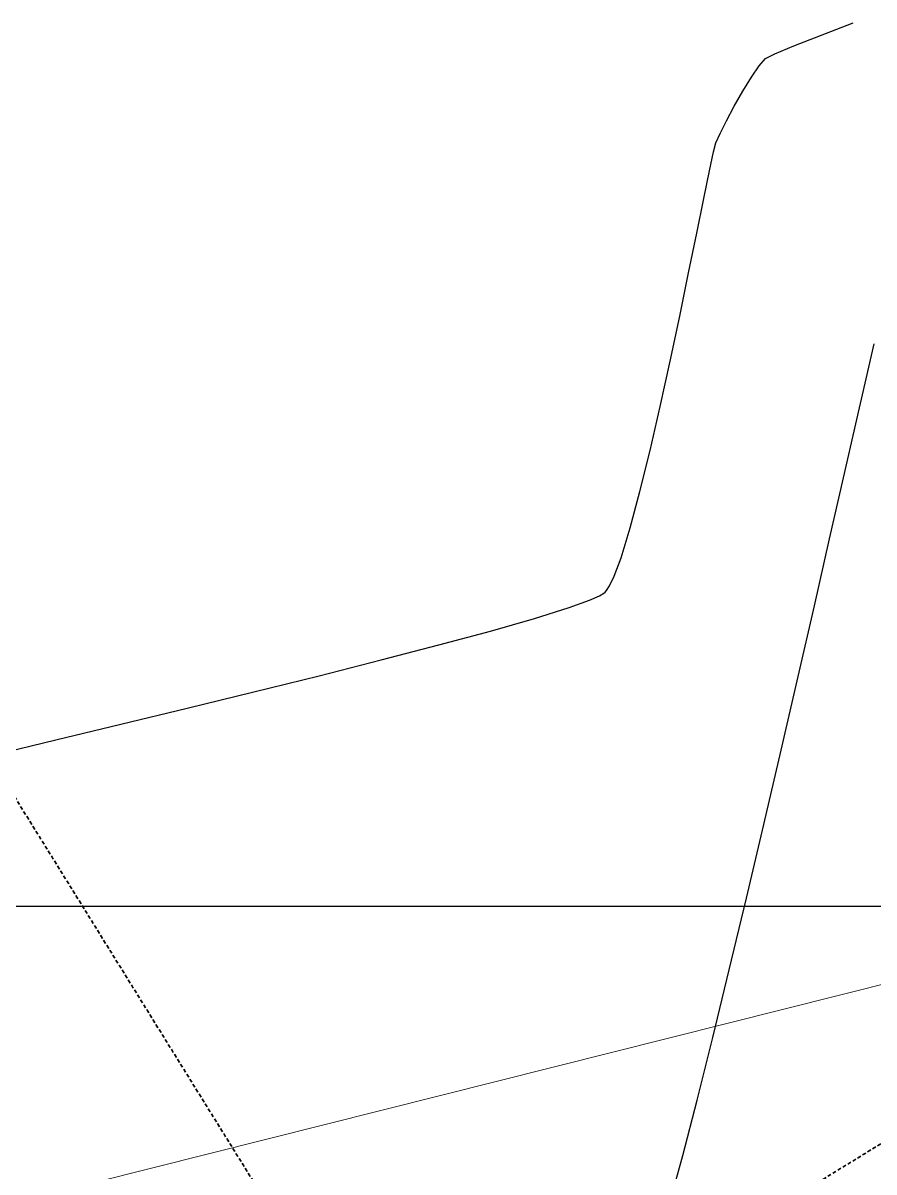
# Model space of a CAD drawing. Header units: millimetres. Extents: x 736950 to 738835, y 8500595 to 8502131.
# Drawn here: x 737730.9 to 737771, y 8501187.5 to 8501241.6 of the extents above; entities that cross this region are included whole.
import ezdxf

# ---------------------------------------------------------------- set-up
doc = ezdxf.new("R2010")
doc.units = ezdxf.units.MM
doc.linetypes.add('DASHED', pattern=[0.75, 0.5, -0.25])
for name, color, linetype, lineweight in [('CONT-MJR', 80, 'Continuous', 30), ('COTAS', 40, 'Continuous', 5), ('PERIMETRO', 7, 'Continuous', 35), ('pista', 251, 'Continuous', 5), ('saiwite', 5, 'Continuous', 5)]:
    doc.layers.add(name, color=color, linetype=linetype, lineweight=lineweight)
doc.layers.add('Cuadricula Coordenadas', color=5, linetype='Continuous')
doc.styles.add('COTAS', font='arial.ttf')
doc.dimstyles.new('Copy of GenDist', dxfattribs={"dimtxt": 0.5, "dimasz": 2, "dimexe": 0.18, "dimexo": 0.0625, "dimgap": 1, "dimtad": 2, "dimzin": 1, "dimdsep": 46, "dimtxsty": 'COTAS', "dimcen": 0.09, "dimse1": 1, "dimse2": 1, "dimsd1": 1, "dimsd2": 1, "dimadec": 0, "dimazin": 0, "dimtfac": 1, "dimtofl": 0, "dimtmove": 0, "dimatfit": 3, "dimfxl": 1, "dimtolj": 1, "dimtzin": 0, "dimarcsym": 0})

# ---------------------------------------------------------------- blocks, each defined once
blk = doc.blocks.new('*D150')
at = {"layer": 'Defpoints', "color": 0, "transparency": 16777216}
for p in [(737683.200969866, 8501281.32955186), (737744.6024409896, 8501182.423775388), (737745.23154967, 8501182.814330924)]:
    blk.add_point(p, dxfattribs=at)
at = {"layer": 'COTAS', "color": 0, "transparency": 16777216, "insert": (737715.597299505, 8501232.929301543), "char_height": 0.5, "attachment_point": 5, "rotation": 301.8323302588892, "style": 'COTAS'}
blk.add_mtext('\\A1;116.42', dxfattribs=at)
blk = doc.blocks.new('*D153')
at = {"layer": 'Defpoints', "color": 0, "transparency": 16777216}
for p in [(737817.6538110226, 8501218.191797148), (737818.0712830899, 8501217.512164854), (737760.1534312088, 8501181.935448542)]:
    blk.add_point(p, dxfattribs=at)
at = {"layer": 'COTAS', "color": 0, "transparency": 16777216, "insert": (737788.037864076, 8501201.47304994), "char_height": 0.5, "attachment_point": 5, "rotation": 31.560811543288352, "style": 'COTAS'}
blk.add_mtext('\\A1;67.97', dxfattribs=at)

msp = doc.modelspace()

# ---------------------------------------------------------------- hatches: boundary and pattern name
at = {"layer": 'pista'}
h = msp.add_hatch(dxfattribs=at)
h.set_pattern_fill('HONEY', color=256, scale=3, angle=9.94991650582834, style=0)
h.set_pattern_definition([(9.94991650582834, (1479841.21072825, -18.49207214638591), (0.4979252195647159, 0.4170677100899267), [0.375, -0.75]), (129.9499165058283, (1479841.21072825, -18.49207214638591), (-0.6101538418184378, 0.222682034283025), [0.3749999999999999, -0.7499999999999998]), (69.94991650582834, (1479841.21072825, -18.49207214638591), (-0.112228622253722, 0.6397497443729518), [-0.75, 0.375])])
h.paths.add_polyline_path([(737744.7999806425, 8501250.923935566), (737743.4751223363, 8501250.754223157), (737756.465848178, 8501242.026572531), (737763.5739612179, 8501242.006896213), (737770.002546867, 8501243.455222024), (737769.8468594846, 8501244.342704736), (737763.4750639071, 8501242.907173423), (737756.7405500773, 8501242.925815564)])
h.paths.add_polyline_path([(737794.2809870465, 8501256.017245878), (737809.7820272583, 8501263.709828075), (737823.391616501, 8501273.483615467), (737837.0791595323, 8501280.557800073), (737851.5530432165, 8501285.77819753), (737870.8510758049, 8501293.050216693, -0.9976846880626209), (737871.0089264096, 8501292.63424804), (737865.2748787645, 8501289.581801567, 0.7845063948290762), (737866.1540430214, 8501286.121818589), (737883.2588851704, 8501291.348365877), (737897.4188924351, 8501296.516943583), (737903.2981396064, 8501301.44146652, -0.5512150924587264), (737904.1219025984, 8501301.177325813), (737906.855912117, 8501297.98174819, 0.5618964424650519), (737910.2738656431, 8501298.536066804), (737914.22079628, 8501308.558674501), (737925.6412323939, 8501300.72656757, 0.340189525830376), (737928.7023693406, 8501300.894137181), (737936.9171069289, 8501306.117412793, -0.358727273887905), (737938.1716059428, 8501305.962964654), (737943.1732157968, 8501301.051021611, 0.3417074120720416), (737946.0555081918, 8501300.709858142), (737955.8779356404, 8501307.072689936), (737971.8320576148, 8501314.464803053), (737988.5677626224, 8501323.411181662), (738023.1375471824, 8501336.282937778), (738044.4246208373, 8501357.728329657), (738061.4456776979, 8501362.208386911), (738078.9085143938, 8501363.070318012), (738112.0997810266, 8501372.051506756), (738118.6561313582, 8501373.365123207), (738128.3493353954, 8501376.976906104), (738155.2251721952, 8501366.826195797), (738176.6167526407, 8501363.543890122), (738193.8053773039, 8501353.328603027), (738204.7313956148, 8501340.877429372), (738207.705198212, 8501335.751671141), (738214.35685511, 8501331.742925933), (738229.9282901662, 8501313.374534177), (738233.5603594936, 8501308.186787868), (738234.53883727, 8501308.358438132), (738230.6417003467, 8501313.924784988), (738214.9478837823, 8501332.43754055), (738208.3676942562, 8501336.403214611), (738205.4657963786, 8501341.405035153), (738194.387784551, 8501354.029418997), (738176.9261677533, 8501364.406946706), (738155.4549153853, 8501367.70147717), (738128.3514754312, 8501377.93815071), (738118.4090486554, 8501374.233504975), (738111.8936108743, 8501372.928085677), (738078.7671659255, 8501363.964436961), (738061.3074614278, 8501363.102660457), (738043.958527311, 8501358.536303693), (738022.6381405202, 8501337.057350922), (737988.196920163, 8501324.233464561), (737971.4304040315, 8501315.270615296), (737955.4419368334, 8501307.862588815), (737945.5806043665, 8501301.47455489, -0.3391433520832071), (737943.8038299843, 8501301.693147572), (737938.8116631231, 8501306.59581691, 0.3560082385246841), (737936.4342009705, 8501306.876887502), (737928.158540546, 8501301.61487459, -0.3502196171718997), (737926.1502499409, 8501301.468794718), (737914.5128481541, 8501309.44969617, 0.4302069892023044), (737913.4330382891, 8501309.014522241), (737909.4507249827, 8501298.90206584, -0.5704007069138802), (737907.5397775185, 8501298.566836312), (737904.9064502402, 8501301.644734057, 0.4931454261128044), (737902.7202336333, 8501302.131411942), (737896.9620044216, 8501297.308254998), (737882.9728831241, 8501292.20205278), (737866.0373022418, 8501287.027224885, -0.7384715771871906), (737865.6977918843, 8501288.787355538), (737871.5108758068, 8501291.881875956, 0.9119586051647783), (737870.5337161538, 8501293.892406015), (737851.2416702455, 8501286.62264278), (737836.7183275839, 8501281.384406622), (737822.9200107896, 8501274.252970394), (737809.3164408724, 8501264.483505804), (737793.8201376351, 8501256.79327439), (737778.9884914039, 8501246.402265295), (737769.846859484, 8501244.34270474), (737770.0025468671, 8501243.455222024), (737779.3594973255, 8501245.563292695)])
h.paths.add_polyline_path([(738260.5182952256, 8501271.251537092), (738234.538837269, 8501308.358438132), (738233.56035949, 8501308.186787868), (738259.6897886079, 8501270.86568047), (738269.3749442189, 8501234.589470252), (738274.5057655985, 8501215.583008338), (738279.7983711922, 8501189.602392923), (738280.7089290785, 8501189.641305126), (738275.382018582, 8501215.790318219), (738270.2441657205, 8501234.822827347)])

# ---------------------------------------------------------------- linework, layer by layer
at = {"layer": 'CONT-MJR', "extrusion": (0.3558301311693327, -0.9345506501800828, 0), "elevation": -7682320.0782874}
msp.add_lwpolyline([(3714479.730253826, 3635), (3714481.36687177, 3635)], dxfattribs=at)
at = {"layer": 'CONT-MJR'}
for points, elevation in [([(737767.2198460757, 8501240.536955656), (737768.4858476474, 8501241.033697043)], 3635), ([(737765.8907896515, 8501239.935067654), (737766.3204563821, 8501240.15951711)], 3635), ([(737763.2430032359, 8501234.64439903), (737763.4382224218, 8501235.547706643)], 3635), ([(737770.6263691089, 8501224.85230181), (737771.0010391944, 8501226.48831868)], 3630), ([(737759.9701479331, 8501219.532617744), (737760.4433795532, 8501221.463139381)], 3635), ([(737768.1911681814, 8501214.152285023), (737768.9100653921, 8501217.302274272)], 3630), ([(737757.5863275499, 8501214.410530467), (737758.0679582104, 8501214.625374975)], 3635), ([(737758.2692070811, 8501214.746067373), (737758.3321469158, 8501214.799302967)], 3635), ([(737758.3321469158, 8501214.799302967), (737758.3977000873, 8501214.875161637)], 3635), ([(737752.9219683612, 8501212.959319027), (737754.9927654727, 8501213.551946111)], 3635), ([(737741.7761293214, 8501210.092853388), (737744.8475592285, 8501210.854744641)], 3635), ([(737735.4966115388, 8501208.56587745), (737738.6350755175, 8501209.325044535)], 3635), ([(737729.5163079372, 8501207.131706117), (737732.4329511046, 8501207.829911523)], 3635)]:
    msp.add_lwpolyline(points, dxfattribs=dict(at, elevation=elevation))
at = {"layer": 'CONT-MJR', "extrusion": (0.386966548391226, -0.9220937535989391, 0), "elevation": -7553449.562388875}
msp.add_lwpolyline([(3969985.277281716, 3635), (3969986.252659426, 3635)], dxfattribs=at)
at = {"layer": 'CONT-MJR', "extrusion": (0.7491642729397834, -0.6623842481147976, 0), "elevation": -5078379.575260075}
msp.add_lwpolyline([(6857509.288676881, 3635), (6857509.739897057, 3635)], dxfattribs=at)
at = {"layer": 'CONT-MJR', "extrusion": (0.8234858112165424, -0.567336865297006, 0), "elevation": -4215527.127177134}
msp.add_lwpolyline([(7419211.153586405, 3635.000000000003), (7419211.804143496, 3635.000000000003)], dxfattribs=at)
at = {"layer": 'CONT-MJR', "extrusion": (0.8528714068335994, -0.522121023715457, 0), "elevation": -3809456.778036067}
msp.add_lwpolyline([(7635665.677129237, 3635.000000000009), (7635666.451446284, 3635.000000000009)], dxfattribs=at)
at = {"layer": 'CONT-MJR', "extrusion": (0.8694996715280698, -0.4939335190211115, 0), "elevation": -3557560.332017712}
msp.add_lwpolyline([(7756229.951293361, 3635), (7756230.770204586, 3635)], dxfattribs=at)
at = {"layer": 'CONT-MJR', "extrusion": (0.8816488743918888, -0.4719059888192939, 0), "elevation": -3361335.812541334}
msp.add_lwpolyline([(7843261.301266535, 3635), (7843262.084656694, 3635)], dxfattribs=at)
at = {"layer": 'CONT-MJR', "extrusion": (0.8933824865674023, -0.4492969315437683, 0), "elevation": -3160474.221162764}
msp.add_lwpolyline([(7926330.70222983, 3635.000000000013), (7926331.369680673, 3635.000000000013)], dxfattribs=at)
at = {"layer": 'CONT-MJR', "extrusion": (0.9102613111371992, -0.4140342322161142, 0), "elevation": -2848245.093192066}
msp.add_lwpolyline([(8043805.567821137, 3635.00000000001), (8043806.038987572, 3635.00000000001)], dxfattribs=at)
at = {"layer": 'CONT-MJR', "extrusion": (0.9674918508315237, -0.2529021917156766, 0), "elevation": -1436200.987984591}
msp.add_lwpolyline([(8411458.104899587, 3635.00000000001), (8411458.544504335, 3635.00000000001)], dxfattribs=at)
at = {"layer": 'CONT-MJR', "extrusion": (0.979469395783844, -0.2015929133745325, 0), "elevation": -991172.141388999}
msp.add_lwpolyline([(8475425.671164745, 3635.000000000003), (8475427.002103867, 3635.000000000003)], dxfattribs=at)
at = {"layer": 'CONT-MJR', "extrusion": (0.9799738652266803, -0.1991261496455965, 0), "elevation": -969829.4284559406}
msp.add_lwpolyline([(8477892.737198777, 3635.000000000013), (8477894.396665065, 3635.000000000013)], dxfattribs=at)
at = {"layer": 'CONT-MJR', "extrusion": (0.9798292591090587, -0.1998364906462112, 0), "elevation": -975974.8868902235}
msp.add_lwpolyline([(8477185.56045474, 3635), (8477187.47014047, 3635)], dxfattribs=at)
at = {"layer": 'CONT-MJR', "extrusion": (0.9792496546453949, -0.2026576272358748, 0), "elevation": -1000385.62775908}
msp.add_lwpolyline([(8474337.456199171, 3635), (8474339.537804445, 3635)], dxfattribs=at)
at = {"layer": 'CONT-MJR', "extrusion": (0.9782583300950903, -0.2073900662991493, 0), "elevation": -1041348.531734172}
msp.add_lwpolyline([(8469399.218059728, 3635.000000000013), (8469401.393323045, 3635.000000000013)], dxfattribs=at)
at = {"layer": 'CONT-MJR', "extrusion": (0.9767703144977204, -0.2142889467891998, 0), "elevation": -1101095.272153707}
msp.add_lwpolyline([(8461836.798582349, 3635.00000000001), (8461838.989312926, 3635.00000000001)], dxfattribs=at)
at = {"layer": 'CONT-MJR', "extrusion": (0.9750958855149698, -0.2217837100685643, 0), "elevation": -1166036.085644258}
msp.add_lwpolyline([(8453132.701903692, 3630.00000000001), (8453134.882012857, 3630.00000000001)], dxfattribs=at)
at = {"layer": 'CONT-MJR', "extrusion": (0.9745765786806143, -0.224054663614013, 0), "elevation": -1185734.266437185}
msp.add_lwpolyline([(8450389.996121721, 3635.00000000001), (8450392.124250697, 3635.00000000001)], dxfattribs=at)
at = {"layer": 'CONT-MJR', "extrusion": (0.9751683775025842, -0.2214647500596368, 0), "elevation": -1163271.053143464}
msp.add_lwpolyline([(8453511.047140222, 3630), (8453513.653264932, 3630)], dxfattribs=at)
at = {"layer": 'CONT-MJR', "extrusion": (0.975100384711022, -0.2217639279423441, 0), "elevation": -1165864.593211167}
msp.add_lwpolyline([(8453150.793369493, 3630.00000000001), (8453153.749784758, 3630.00000000001)], dxfattribs=at)
at = {"layer": 'CONT-MJR', "extrusion": (0.9658299101821127, -0.2591767439366665, 0), "elevation": -1490767.752250723}
msp.add_lwpolyline([(8401940.554690413, 3635.000000000013), (8401942.324496385, 3635.000000000013)], dxfattribs=at)
at = {"layer": 'CONT-MJR', "extrusion": (0.9559286108463918, -0.2935992012340762, 0), "elevation": -1790705.337509464}
msp.add_lwpolyline([(8343161.472101859, 3635), (8343162.947582714, 3635)], dxfattribs=at)
at = {"layer": 'CONT-MJR', "extrusion": (0.9370491692137899, -0.349197443398067, 0), "elevation": -2277286.505775427}
msp.add_lwpolyline([(8223680.44211542, 3635), (8223681.360921214, 3635)], dxfattribs=at)
at = {"layer": 'CONT-MJR', "extrusion": (0.9019739432048803, -0.4317904651326147, 0), "elevation": -3005304.641776976}
msp.add_lwpolyline([(7986431.596340754, 3635.000000000006), (7986432.110368961, 3635.000000000006)], dxfattribs=at)
at = {"layer": 'CONT-MJR', "extrusion": (0.8397619618845151, -0.5429547378666755, 0), "elevation": -3996233.45464227}
msp.add_lwpolyline([(7539566.299399751, 3635.000000000003), (7539566.55311922, 3635.000000000003)], dxfattribs=at)
at = {"layer": 'CONT-MJR', "extrusion": (0.3399652572508223, -0.9404379957564359, 0), "elevation": -7744053.094110413}
msp.add_lwpolyline([(3583931.796016322, 3635), (3583932.809860375, 3635)], dxfattribs=at)
at = {"layer": 'CONT-MJR', "extrusion": (0.5143173802599421, -0.8575999255845059, 0), "elevation": -6911199.233321588}
msp.add_lwpolyline([(5005023.699330691, 3635), (5005023.933995904, 3635)], dxfattribs=at)
at = {"layer": 'CONT-MJR', "extrusion": (0.2990063414244475, -0.9542511240695327, 0), "elevation": -7891699.166645298}
msp.add_lwpolyline([(3245920.292969701, 3635), (3245922.011704498, 3635)], dxfattribs=at)
at = {"layer": 'CONT-MJR', "extrusion": (0.9746764501321131, -0.2236198058264578, 0), "elevation": -1181954.576434919}
msp.add_lwpolyline([(8450909.38158742, 3630.000000000013), (8450912.81141602, 3630.000000000013)], dxfattribs=at)
at = {"layer": 'CONT-MJR', "extrusion": (0.2609909179478351, -0.9653412561103698, 0), "elevation": -8014024.784287575}
msp.add_lwpolyline([(2930920.189820312, 3635.00000000001), (2930922.706314742, 3635.00000000001)], dxfattribs=at)
at = {"layer": 'CONT-MJR', "extrusion": (0.2517464402772628, -0.9677932267833489, 0), "elevation": -8041689.625494301}
msp.add_lwpolyline([(2854137.059178505, 3635), (2854139.865088772, 3635)], dxfattribs=at)
at = {"layer": 'CONT-MJR', "extrusion": (0.2453426719306214, -0.9694364204680694, 0), "elevation": -8060383.128564711}
msp.add_lwpolyline([(2800906.509985233, 3635), (2800909.531939253, 3635)], dxfattribs=at)
at = {"layer": 'CONT-MJR', "extrusion": (0.974329413076363, -0.2251270637090756, 0), "elevation": -1195024.126073772}
msp.add_lwpolyline([(8449067.599223519, 3630.000000000013), (8449071.1521835, 3630.000000000013)], dxfattribs=at)
at = {"layer": 'CONT-MJR', "extrusion": (0.2374518360200581, -0.971399313140947, 0), "elevation": -8082891.505814062}
msp.add_lwpolyline([(2735266.566012563, 3635.00000000001), (2735269.799547692, 3635.00000000001)], dxfattribs=at)
at = {"layer": 'CONT-MJR', "extrusion": (0.2335792379979687, -0.9723377703125022, 0), "elevation": -8093726.486764248}
msp.add_lwpolyline([(2703030.755915994, 3635), (2703033.90673511, 3635)], dxfattribs=at)
at = {"layer": 'CONT-MJR', "extrusion": (0.973876656936018, -0.227077645476444, 0), "elevation": -1211940.454495839}
msp.add_lwpolyline([(8446654.099138487, 3630), (8446657.699522538, 3630)], dxfattribs=at)
at = {"layer": 'CONT-MJR', "extrusion": (0.9732904605625458, -0.2295771752111865, 0), "elevation": -1233621.94191849}
msp.add_lwpolyline([(8443511.21973552, 3630.000000000013), (8443514.791847877, 3630.000000000013)], dxfattribs=at)
at = {"layer": 'CONT-MJR', "extrusion": (0.9725242577146178, -0.2328015639050382, 0), "elevation": -1261598.393891929}
msp.add_lwpolyline([(8439372.948724734, 3630), (8439376.416887179, 3630)], dxfattribs=at)
at = {"layer": 'CONT-MJR', "extrusion": (0.9714998548466443, -0.2370401485675989, 0), "elevation": -1298387.20481531}
msp.add_lwpolyline([(8433788.085518034, 3630.00000000001), (8433791.3740802, 3630.00000000001)], dxfattribs=at)
at = {"layer": 'CONT-MJR', "extrusion": (0.9700797576393092, -0.2427864572385763, 0), "elevation": -1348285.384187294}
msp.add_lwpolyline([(8425951.946810992, 3630.000000000011), (8425954.980169361, 3630.000000000011)], dxfattribs=at)
at = {"layer": 'CONT-MJR', "extrusion": (0.9680021363551287, -0.250941953471131, 0), "elevation": -1419149.605583044}
msp.add_lwpolyline([(8414303.809736153, 3630.000000000006), (8414306.512372509, 3630.000000000006)], dxfattribs=at)
at = {"layer": 'CONT-MJR', "extrusion": (0.9647051954525527, -0.2633322727408328, 0), "elevation": -1526914.399689476}
msp.add_lwpolyline([(8395414.704484804, 3630.00000000001), (8395417.001054078, 3630.00000000001)], dxfattribs=at)
at = {"layer": 'Cuadricula Coordenadas', "color": 8}
msp.add_line((736950.2264744169, 8501200), (738552.8979275209, 8501200), dxfattribs=at)
at = {"layer": 'PERIMETRO', "linetype": 'DASHED', "ltscale": 0.35}
msp.add_lwpolyline([(737683.200969866, 8501281.329551859), (737744.6024409891, 8501182.423775388), (737752.754863814, 8501178.840202238), (737760.1534312089, 8501181.935448542), (737818.0712830903, 8501217.512164854), (737892.6513328891, 8501224.540148428), (737966.6724460352, 8501242.248666123), (737994.6087461784, 8501268.421881564), (738169.7309229737, 8501324.89666196), (738221.1104446506, 8501260.626977284), (738220.501630505, 8501242.23256058), (738236.8284346196, 8501144.032219619), (738320.8206677334, 8501132.278902221)], dxfattribs=at)
at = {"layer": 'saiwite'}
msp.add_line((737654.7967425447, 8501166.99712218), (737796.2621935044, 8501202.568646956), dxfattribs=at)

# ---------------------------------------------------------------- dimensions: what is measured, and where the dimension line sits
at = {"layer": 'COTAS'}
for p1, p2, distance, picture, middle in [((737683.2009698659, 8501281.32955186), (737744.6024409891, 8501182.423775388), 0.7404804922133937, '*D150', (737715.597299505, 8501232.929301543)), ((737760.1534312089, 8501181.935448542), (737818.0712830903, 8501217.512164854), 0.7976107970436412, '*D153', (737788.037864076, 8501201.47304994))]:
    dim = msp.add_aligned_dim(p1=p1, p2=p2, distance=distance, dimstyle='Copy of GenDist', dxfattribs=at)
    dim.commit()
    dim.dimension.update_dxf_attribs({"geometry": picture, "text_midpoint": middle})

doc.saveas('drawing.dxf')
